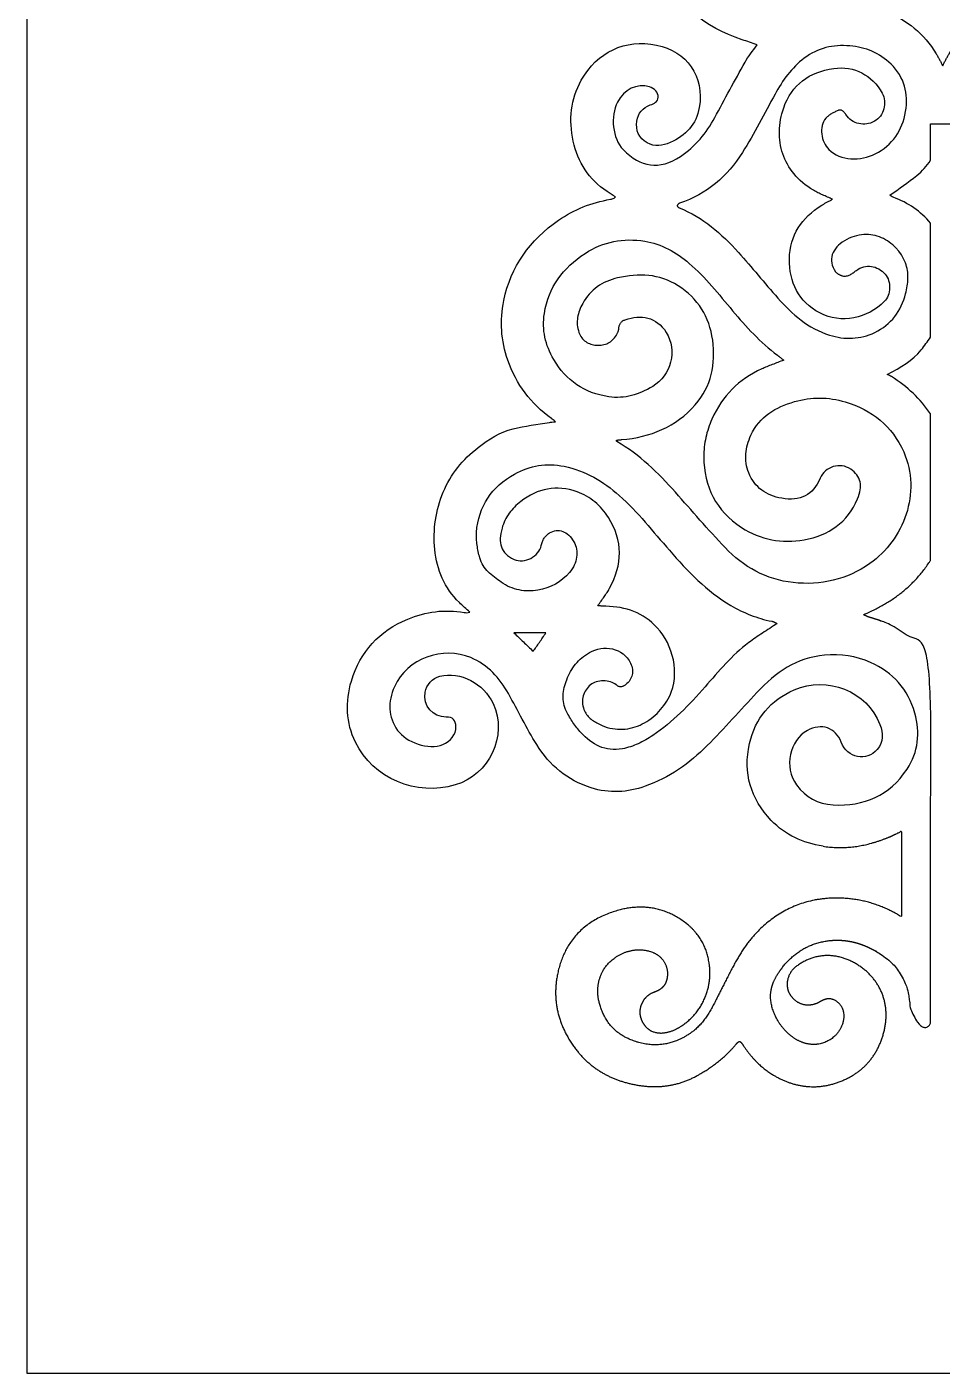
# Model space of a CAD drawing. Extents: x 4529 to 5179, y 20408 to 20828.
# Drawn here: x 4528.8 to 4695.1, y 20408 to 20652.6 of the extents above; entities that cross this region are included whole.
import ezdxf

# ---------------------------------------------------------------- set-up
doc = ezdxf.new("R2010")
doc.units = 0
doc.header["$LTSCALE"] = 20000
doc.header["$MEASUREMENT"] = 0
doc.linetypes.add('CENTER', pattern=[2, 1.25, -0.25, 0.25, -0.25])
doc.layers.add('1', color=1, linetype='CENTER')
doc.layers.add('3', color=3, linetype='CONTINUOUS')

msp = doc.modelspace()

# ---------------------------------------------------------------- linework, layer by layer
at = {"layer": '1'}
msp.add_lwpolyline([(4528.84, 20407.98), (5178.84, 20407.98), (5178.84, 20827.98), (4528.84, 20827.98)], close=True, dxfattribs=at)
for points, knots in [([(4695.2, 20645.56), (4694.83, 20646.32), (4694.44, 20647.05), (4694.02, 20647.74), (4691.8, 20651.38), (4688.73, 20654.02), (4684.69, 20655.45), (4682.35, 20656.28), (4680.59, 20657.68), (4679.7, 20660.05), (4679.49, 20660.61), (4679.44, 20661.23), (4679.32, 20661.82), (4679.41, 20665.38), (4682.6, 20667.99), (4686.05, 20667.28), (4687.72, 20666.93), (4688.98, 20665.29), (4688.75, 20663.83), (4688.65, 20663.18), (4688.26, 20662.85), (4687.72, 20662.53), (4684.9, 20660.86), (4684.89, 20657.21), (4687.72, 20655.69), (4689.11, 20654.95), (4690.58, 20655.19), (4691.86, 20656.04), (4692.77, 20656.64), (4693.6, 20657.38), (4694.38, 20658.15), (4694.64, 20658.41), (4694.9, 20658.67), (4695.15, 20658.93), (4695.17, 20658.95), (4695.18, 20658.96), (4695.2, 20658.98), (4695.21, 20658.96), (4695.22, 20658.95), (4695.24, 20658.93), (4695.49, 20658.67), (4695.75, 20658.41), (4696.01, 20658.15), (4696.79, 20657.38), (4697.62, 20656.64), (4698.53, 20656.04), (4699.81, 20655.19), (4701.28, 20654.95), (4702.67, 20655.69), (4705.5, 20657.21), (4705.49, 20660.86), (4702.67, 20662.53), (4702.13, 20662.85), (4701.74, 20663.18), (4701.64, 20663.83), (4701.41, 20665.29), (4702.67, 20666.93), (4704.34, 20667.28), (4707.79, 20667.99), (4710.98, 20665.38), (4711.07, 20661.82), (4710.95, 20661.23), (4710.9, 20660.61), (4710.69, 20660.05), (4709.8, 20657.68), (4708.04, 20656.28), (4705.7, 20655.45), (4701.66, 20654.02), (4698.59, 20651.38), (4696.37, 20647.74), (4695.95, 20647.05), (4695.56, 20646.32), (4695.2, 20645.56)], [0, 0, 0, 0, 0.189283, 0.189283, 0.189283, 1.189283, 1.189283, 1.189283, 2.189283, 2.189283, 2.189283, 3.189283, 3.189283, 3.189283, 4.189283, 4.189283, 4.189283, 5.189283, 5.189283, 5.189283, 6.189283, 6.189283, 6.189283, 7.189283, 7.189283, 7.189283, 8.189283, 8.189283, 8.189283, 9.189283, 9.189283, 9.189283, 9.525833, 9.525833, 9.525833, 9.544891, 9.544891, 9.544891, 9.56395, 9.56395, 9.56395, 9.900499, 9.900499, 9.900499, 10.900499, 10.900499, 10.900499, 11.900499, 11.900499, 11.900499, 12.900499, 12.900499, 12.900499, 13.900499, 13.900499, 13.900499, 14.900499, 14.900499, 14.900499, 15.900499, 15.900499, 15.900499, 16.900499, 16.900499, 16.900499, 17.900499, 17.900499, 17.900499, 18.900499, 18.900499, 18.900499, 19.089782, 19.089782, 19.089782, 19.089782]), ([(4684.58, 20602.7), (4685.83, 20603.95), (4685.87, 20606.39), (4684.76, 20607.68), (4683.36, 20609.3), (4681.2, 20609.61), (4679.52, 20608.38), (4678.76, 20607.83), (4678.04, 20607.16), (4677.02, 20607.39), (4676.56, 20607.5), (4676.03, 20607.77), (4675.75, 20608.14), (4674.17, 20610.19), (4675.2, 20612.5), (4677.33, 20613.75), (4682.11, 20616.56), (4686.85, 20613.78), (4688.43, 20609.76), (4689.13, 20607.96), (4688.93, 20605.99), (4688.46, 20604.15), (4687.65, 20601.01), (4685.85, 20598.53), (4682.86, 20597.1), (4680.2, 20595.83), (4677.43, 20595.75), (4674.63, 20596.63), (4670.76, 20597.84), (4667.88, 20600.43), (4665.26, 20603.34), (4662.81, 20606.07), (4660.55, 20608.95), (4658.09, 20611.65), (4655.02, 20615.03), (4651.64, 20618.02), (4647.33, 20619.76), (4647.17, 20619.82), (4646.93, 20620.08), (4646.96, 20620.14), (4647.04, 20620.32), (4647.21, 20620.53), (4647.4, 20620.59), (4652.38, 20622.21), (4656.08, 20625.5), (4658.82, 20629.81), (4660.99, 20633.22), (4662.76, 20636.9), (4664.74, 20640.43), (4666.13, 20642.9), (4667.74, 20645.19), (4670.03, 20646.94), (4672.5, 20648.83), (4675.31, 20649.44), (4678.32, 20649.18), (4681.17, 20648.95), (4683.72, 20647.92), (4685.81, 20645.87), (4688.26, 20643.47), (4689.02, 20640.5), (4688.46, 20637.24), (4687.87, 20633.84), (4686.09, 20631.13), (4682.93, 20629.55), (4680.29, 20628.23), (4676.64, 20628.26), (4674.52, 20630.36), (4673.08, 20631.79), (4672.71, 20634.49), (4673.97, 20636.03), (4674.51, 20636.67), (4675.39, 20637.09), (4676.18, 20637.45), (4676.81, 20637.73), (4677.24, 20637.24), (4677.59, 20636.72), (4678.76, 20634.97), (4680.98, 20634.46), (4682.81, 20635.48), (4684.5, 20636.42), (4685.15, 20638.84), (4684.2, 20640.59), (4682.39, 20643.89), (4679.15, 20645.58), (4675.4, 20645.08), (4670.97, 20644.49), (4667.73, 20642.08), (4666.31, 20637.93), (4664.36, 20632.24), (4666, 20626.33), (4671.72, 20622.94), (4672.78, 20622.31), (4673.96, 20621.88), (4675.19, 20621.31), (4674.48, 20620.92), (4673.84, 20620.61), (4673.23, 20620.23), (4669.59, 20617.99), (4667.41, 20614.77), (4667.35, 20610.46), (4667.3, 20606.22), (4669, 20602.7), (4672.86, 20600.66), (4676.78, 20598.59), (4681.56, 20599.68), (4684.58, 20602.7)], [0, 0, 0, 0, 1, 1, 1, 2, 2, 2, 3, 3, 3, 4, 4, 4, 5, 5, 5, 6, 6, 6, 7, 7, 7, 8, 8, 8, 9, 9, 9, 10, 10, 10, 11, 11, 11, 12, 12, 12, 13, 13, 13, 14, 14, 14, 15, 15, 15, 16, 16, 16, 17, 17, 17, 18, 18, 18, 19, 19, 19, 20, 20, 20, 21, 21, 21, 22, 22, 22, 23, 23, 23, 24, 24, 24, 25, 25, 25, 26, 26, 26, 27, 27, 27, 28, 28, 28, 29, 29, 29, 30, 30, 30, 31, 31, 31, 32, 32, 32, 33, 33, 33, 34, 34, 34, 35, 35, 35, 35]), ([(4668.03, 20551.64), (4673.07, 20551.09), (4677.76, 20552.18), (4681.99, 20555.12), (4688.08, 20559.37), (4691.4, 20568), (4688.11, 20575.4), (4686.02, 20580.1), (4682.35, 20583.02), (4677.49, 20584.48), (4674.44, 20585.4), (4671.35, 20585.41), (4668.28, 20584.53), (4664.84, 20583.55), (4661.92, 20581.86), (4660.36, 20578.42), (4659.35, 20576.19), (4659.03, 20573.9), (4659.97, 20571.58), (4661.06, 20568.92), (4663.14, 20567.47), (4665.95, 20566.96), (4669.28, 20566.35), (4671.66, 20567.56), (4672.93, 20570.6), (4673.82, 20572.72), (4676.58, 20573.56), (4678.48, 20572.26), (4680.34, 20570.99), (4680.73, 20569.18), (4679.74, 20566.87), (4677.9, 20562.59), (4674.5, 20560.18), (4670.02, 20559.42), (4666.01, 20558.74), (4662.13, 20559.38), (4658.65, 20561.66), (4654.02, 20564.69), (4651.83, 20569.07), (4651.8, 20574.52), (4651.78, 20576.88), (4652.31, 20579.16), (4653.28, 20581.36), (4655.15, 20585.56), (4658.15, 20588.59), (4662.32, 20590.47), (4663.57, 20591.03), (4664.87, 20591.5), (4666.31, 20592.07), (4665.87, 20592.42), (4665.52, 20592.7), (4665.17, 20592.97), (4662.07, 20595.29), (4659.5, 20598.13), (4657.03, 20601.06), (4654.52, 20604.03), (4652.14, 20607.12), (4649.16, 20609.66), (4646.79, 20611.68), (4644.13, 20613.18), (4641.06, 20613.69), (4637.21, 20614.31), (4633.54, 20613.64), (4630.22, 20611.46), (4626.24, 20608.86), (4623.58, 20605.36), (4622.83, 20600.57), (4622.37, 20597.59), (4623.02, 20594.79), (4624.53, 20592.2), (4626.77, 20588.33), (4630.13, 20586.08), (4634.53, 20585.41), (4637.42, 20584.98), (4640.05, 20585.81), (4642.51, 20587.28), (4645.85, 20589.28), (4647.02, 20593.86), (4644.98, 20597.12), (4643.2, 20599.95), (4640.38, 20600.45), (4637.5, 20599.41), (4636.84, 20599.18), (4636.42, 20598.71), (4636.38, 20597.91), (4636.36, 20597.47), (4636.14, 20597.01), (4635.91, 20596.62), (4635.11, 20595.25), (4633.85, 20594.67), (4632.31, 20594.79), (4630.81, 20594.9), (4629.65, 20595.63), (4629.12, 20597.1), (4628.45, 20598.96), (4628.89, 20600.74), (4629.8, 20602.37), (4631.18, 20604.87), (4633.38, 20606.38), (4636.13, 20607.02), (4639.96, 20607.9), (4643.72, 20607.78), (4647.13, 20605.59), (4650.73, 20603.29), (4652.83, 20599.95), (4653.41, 20595.71), (4654.01, 20591.36), (4653.16, 20587.34), (4650.25, 20583.97), (4646.74, 20579.91), (4642.1, 20578.08), (4636.84, 20577.62), (4636.54, 20577.6), (4636.24, 20577.56), (4635.91, 20577.52), (4635.98, 20577.36), (4635.98, 20577.28), (4636.02, 20577.26), (4640.18, 20574.91), (4643.49, 20571.58), (4646.63, 20568.06), (4649.63, 20564.7), (4652.56, 20561.28), (4655.66, 20558.02), (4659.02, 20554.49), (4663.12, 20552.17), (4668.03, 20551.64)], [0, 0, 0, 0, 1, 1, 1, 2, 2, 2, 3, 3, 3, 4, 4, 4, 5, 5, 5, 6, 6, 6, 7, 7, 7, 8, 8, 8, 9, 9, 9, 10, 10, 10, 11, 11, 11, 12, 12, 12, 13, 13, 13, 14, 14, 14, 15, 15, 15, 16, 16, 16, 17, 17, 17, 18, 18, 18, 19, 19, 19, 20, 20, 20, 21, 21, 21, 22, 22, 22, 23, 23, 23, 24, 24, 24, 25, 25, 25, 26, 26, 26, 27, 27, 27, 28, 28, 28, 29, 29, 29, 30, 30, 30, 31, 31, 31, 32, 32, 32, 33, 33, 33, 34, 34, 34, 35, 35, 35, 36, 36, 36, 37, 37, 37, 38, 38, 38, 39, 39, 39, 40, 40, 40, 41, 41, 41, 42, 42, 42, 42]), ([(4632.84, 20525.89), (4631.63, 20526.5), (4630.51, 20527.25), (4630.02, 20528.59), (4629.4, 20530.25), (4629.94, 20532.04), (4631.23, 20533.08), (4632.3, 20533.95), (4634.8, 20534.07), (4635.88, 20533.06), (4636.44, 20532.54), (4637.03, 20532.63), (4637.61, 20533.09), (4638.87, 20534.07), (4639.17, 20535.55), (4638.5, 20536.99), (4637.17, 20539.85), (4633.55, 20540.39), (4631.01, 20538.92), (4629.05, 20537.78), (4627.69, 20536.09), (4626.9, 20533.99), (4626.2, 20532.11), (4625.88, 20530.1), (4626.84, 20528.23), (4627.55, 20526.85), (4628.44, 20525.52), (4629.48, 20524.38), (4631.47, 20522.2), (4633.92, 20520.87), (4637, 20521.44), (4639.01, 20521.82), (4640.84, 20522.72), (4642.54, 20523.87), (4646.17, 20526.3), (4649.17, 20529.42), (4652.02, 20532.69), (4654.5, 20535.53), (4656.93, 20538.44), (4659.95, 20540.73), (4661.56, 20541.95), (4663.3, 20542.99), (4665.11, 20544.2), (4664.77, 20544.35), (4664.47, 20544.55), (4664.14, 20544.62), (4661.49, 20545.13), (4659.02, 20546.13), (4656.71, 20547.48), (4652.31, 20550.05), (4648.87, 20553.72), (4645.55, 20557.51), (4642.59, 20560.89), (4639.85, 20564.47), (4636.45, 20567.46), (4633.52, 20570.03), (4630.31, 20572), (4626.42, 20572.78), (4623.22, 20573.42), (4620.22, 20572.93), (4617.42, 20571.37), (4613.28, 20569.07), (4610.85, 20565.52), (4610.5, 20560.76), (4610.39, 20559.24), (4610.71, 20557.63), (4611.1, 20556.14), (4611.64, 20554.09), (4613.32, 20552.88), (4614.98, 20551.72), (4619.06, 20548.86), (4624.54, 20550.06), (4627.41, 20553.47), (4628.86, 20555.19), (4629.13, 20557.37), (4628.18, 20559.06), (4627.1, 20560.98), (4625.35, 20561.62), (4623.77, 20560.66), (4622.92, 20560.14), (4622.48, 20559.37), (4622.28, 20558.41), (4621.85, 20556.35), (4619.25, 20555.02), (4617.34, 20555.86), (4614.81, 20556.96), (4614.43, 20558.9), (4615.15, 20561.53), (4615.69, 20563.53), (4616.92, 20565.13), (4618.54, 20566.38), (4621.62, 20568.76), (4625.05, 20569.45), (4628.77, 20568.14), (4631.22, 20567.27), (4633.1, 20565.64), (4634.46, 20563.48), (4637.14, 20559.26), (4637.06, 20554.92), (4634.68, 20550.6), (4634.11, 20549.55), (4633.34, 20548.6), (4632.54, 20547.42), (4633.11, 20547.39), (4633.55, 20547.34), (4633.99, 20547.33), (4637.63, 20547.28), (4640.83, 20546.17), (4643.34, 20543.42), (4646.2, 20540.3), (4647.57, 20535.12), (4645.54, 20530.96), (4643.27, 20526.33), (4637.83, 20523.39), (4632.84, 20525.89)], [0, 0, 0, 0, 1, 1, 1, 2, 2, 2, 3, 3, 3, 4, 4, 4, 5, 5, 5, 6, 6, 6, 7, 7, 7, 8, 8, 8, 9, 9, 9, 10, 10, 10, 11, 11, 11, 12, 12, 12, 13, 13, 13, 14, 14, 14, 15, 15, 15, 16, 16, 16, 17, 17, 17, 18, 18, 18, 19, 19, 19, 20, 20, 20, 21, 21, 21, 22, 22, 22, 23, 23, 23, 24, 24, 24, 25, 25, 25, 26, 26, 26, 27, 27, 27, 28, 28, 28, 29, 29, 29, 30, 30, 30, 31, 31, 31, 32, 32, 32, 33, 33, 33, 34, 34, 34, 35, 35, 35, 36, 36, 36, 37, 37, 37, 38, 38, 38, 38]), ([(4623.13, 20542.51), (4622.32, 20541.33), (4621.52, 20540.17), (4620.81, 20539.15), (4619.62, 20540.3), (4618.41, 20541.45), (4617.31, 20542.51), (4619.11, 20542.51), (4621.03, 20542.51), (4623.13, 20542.51)], [0, 0, 0, 0, 1, 1, 1, 2, 2, 2, 3, 3, 3, 3])]:
    msp.add_open_spline(points, degree=3, knots=knots, dxfattribs=at)
at = {"layer": '3'}
for points, knots in [([(4673.46, 20503.73), (4669.83, 20504.32), (4666.6, 20505.72), (4664.05, 20508.42), (4660.33, 20512.38), (4658.9, 20517.01), (4660.11, 20522.37), (4661.16, 20527.01), (4663.91, 20530.29), (4668.24, 20532.16), (4674.21, 20534.74), (4681.47, 20531.94), (4683.8, 20525.83), (4684.39, 20524.27), (4684.51, 20522.68), (4683.31, 20521.3), (4681.36, 20519.07), (4677.84, 20519.71), (4676.77, 20522.62), (4675.78, 20525.32), (4673.11, 20526.15), (4670.61, 20524.76), (4667.41, 20522.99), (4666.29, 20518.12), (4668.65, 20514.86), (4670.32, 20512.57), (4672.54, 20511.4), (4675.29, 20511.24), (4680.94, 20510.93), (4685.53, 20512.96), (4688.72, 20517.72), (4690.82, 20520.86), (4691.1, 20524.36), (4690.12, 20527.94), (4688.93, 20532.26), (4686.15, 20535.3), (4682.1, 20537.13), (4679.46, 20538.33), (4676.65, 20538.68), (4673.75, 20538.43), (4668.64, 20538), (4664.82, 20535.28), (4661.46, 20531.68), (4658.46, 20528.45), (4655.53, 20525.14), (4652.42, 20522.02), (4649.2, 20518.78), (4645.5, 20516.14), (4641.15, 20514.62), (4637.95, 20513.5), (4634.65, 20513.28), (4631.31, 20514.34), (4627, 20515.71), (4623.78, 20518.45), (4621.45, 20522.19), (4619.59, 20525.19), (4618.03, 20528.38), (4616.3, 20531.46), (4614.7, 20534.34), (4612.59, 20536.69), (4609.45, 20538), (4604.47, 20540.07), (4597.86, 20537.97), (4595.6, 20532.7), (4594.41, 20529.93), (4594.39, 20527.29), (4596.18, 20524.79), (4597.72, 20522.62), (4601.77, 20521.16), (4604.4, 20522.21), (4605.78, 20522.77), (4606.8, 20524.03), (4606.77, 20525.43), (4606.75, 20526.61), (4606.19, 20527.25), (4605.01, 20527.21), (4602.54, 20527.12), (4600.77, 20529.31), (4601.18, 20531.71), (4601.4, 20533.03), (4602.51, 20534.3), (4603.84, 20534.63), (4607.58, 20535.57), (4611.83, 20533.29), (4613.52, 20529.67), (4616.28, 20523.77), (4612.75, 20516.69), (4606.66, 20514.87), (4599.58, 20512.75), (4591.7, 20516.05), (4588.51, 20522.62), (4586.79, 20526.19), (4586.66, 20529.95), (4587.78, 20533.75), (4589.38, 20539.14), (4592.9, 20542.86), (4598.02, 20545.01), (4601.29, 20546.38), (4604.74, 20546.82), (4608.28, 20546.21), (4608.58, 20546.16), (4608.89, 20546.14), (4609.27, 20546.27), (4608.64, 20546.85), (4608, 20547.42), (4607.39, 20548.01), (4604.67, 20550.66), (4603.29, 20553.91), (4602.93, 20557.67), (4602.58, 20561.28), (4603.09, 20564.75), (4604.46, 20568.07), (4605.82, 20571.35), (4608.01, 20574.04), (4610.82, 20576.21), (4612.74, 20577.7), (4614.8, 20579), (4617.16, 20579.59), (4619.31, 20580.13), (4621.54, 20580.37), (4623.74, 20580.74), (4624.04, 20580.79), (4624.33, 20580.82), (4624.87, 20580.88), (4624.49, 20581.18), (4624.32, 20581.32), (4624.15, 20581.45), (4620.39, 20584.16), (4617.74, 20587.67), (4616.2, 20592.07), (4614.96, 20595.63), (4614.7, 20599.24), (4615.46, 20602.89), (4616.76, 20609.09), (4620.18, 20613.91), (4625.39, 20617.49), (4628.26, 20619.46), (4631.41, 20620.72), (4634.84, 20621.3), (4635.06, 20621.33), (4635.28, 20621.41), (4635.5, 20621.49), (4635.57, 20621.52), (4635.62, 20621.61), (4635.75, 20621.75), (4635.23, 20622.08), (4634.72, 20622.38), (4634.23, 20622.71), (4630.93, 20624.93), (4628.93, 20628.01), (4628.09, 20631.87), (4627.25, 20635.74), (4627.6, 20639.48), (4629.54, 20642.94), (4632.44, 20648.08), (4637.47, 20650.48), (4643.23, 20649.33), (4648.69, 20648.23), (4651.99, 20643.65), (4650.98, 20637.97), (4650.45, 20634.96), (4648.53, 20632.84), (4645.69, 20631.62), (4644.3, 20631.02), (4642.92, 20630.78), (4641.51, 20631.55), (4639.92, 20632.43), (4639.42, 20633.85), (4639.65, 20635.53), (4639.84, 20636.96), (4640.72, 20637.96), (4642.07, 20638.46), (4642.8, 20638.72), (4643.46, 20638.99), (4643.5, 20639.87), (4643.55, 20640.67), (4642.84, 20641.48), (4641.94, 20641.75), (4639.67, 20642.42), (4637.27, 20641.27), (4636.1, 20638.95), (4634.82, 20636.41), (4635.18, 20632.36), (4637.15, 20630.33), (4640.27, 20627.11), (4643.73, 20626.54), (4647.57, 20629.09), (4650.27, 20630.88), (4652.24, 20633.34), (4653.78, 20636.15), (4655.61, 20639.51), (4657.41, 20642.88), (4659.29, 20646.22), (4659.88, 20647.27), (4660.66, 20648.22), (4661.47, 20649.39), (4660.54, 20649.71), (4659.67, 20650.01), (4658.78, 20650.3), (4651.91, 20652.55), (4646.77, 20656.79), (4643.9, 20663.5), (4642.08, 20667.74), (4641.44, 20672.19), (4642.44, 20676.73), (4643.82, 20682.95), (4647.22, 20687.79), (4652.71, 20691.12), (4656.22, 20693.25), (4660.02, 20694.4), (4664.1, 20694.47), (4665.86, 20694.49), (4667.62, 20694.16), (4669.38, 20693.99), (4671.61, 20693.77), (4673.82, 20693.69), (4676.05, 20694.21), (4679.11, 20694.93), (4681.84, 20696.25), (4684.17, 20698.35), (4687.56, 20701.41), (4689.25, 20705.24), (4689, 20709.82), (4688.76, 20714.24), (4685.93, 20718.58), (4681.31, 20720.45), (4678.63, 20721.54), (4675.89, 20721.89), (4673.12, 20721.24), (4669.39, 20720.37), (4666.33, 20718.43), (4664.58, 20714.83), (4663.04, 20711.64), (4663.89, 20707.68), (4667.23, 20705.95), (4669.4, 20704.82), (4672.81, 20704.87), (4674.55, 20706.95), (4675.16, 20707.67), (4675.41, 20708.44), (4675.32, 20709.35), (4675.19, 20710.69), (4675.47, 20711.89), (4676.5, 20712.85), (4678.58, 20714.79), (4681.93, 20713.86), (4682.71, 20711.12), (4683.81, 20707.24), (4681.96, 20702.42), (4678.15, 20699.92), (4674.3, 20697.38), (4670.16, 20696.84), (4665.75, 20698.29), (4661.63, 20699.66), (4658.75, 20702.35), (4657.17, 20706.35), (4656.26, 20708.68), (4655.95, 20711.11), (4656.33, 20713.63), (4657.26, 20719.7), (4660.85, 20723.79), (4666, 20726.71), (4666.64, 20727.07), (4666.69, 20727.34), (4666.36, 20727.91), (4664.71, 20730.71), (4663.83, 20733.76), (4663.97, 20736.98), (4664.27, 20743.94), (4667.39, 20749.22), (4673.75, 20752.37), (4674.65, 20752.82), (4675.65, 20753.06), (4676.6, 20753.41), (4676.97, 20753.55), (4677.34, 20753.71), (4677.76, 20753.88), (4677, 20754.78), (4676.24, 20755.57), (4675.6, 20756.45), (4674.22, 20758.33), (4673.65, 20760.51), (4673.48, 20762.8), (4673.18, 20766.78), (4674.47, 20770.34), (4676.28, 20773.79), (4678.41, 20777.84), (4680.5, 20781.92), (4682.61, 20785.98), (4684.72, 20790.05), (4686.85, 20794.11), (4688.97, 20798.17), (4690.86, 20801.79), (4692.77, 20805.4), (4694.67, 20809.02), (4694.71, 20809.1), (4694.75, 20809.18), (4694.8, 20809.26), (4694.93, 20809.51), (4695.06, 20809.76), (4695.2, 20810.02), (4695.33, 20809.76), (4695.46, 20809.51), (4695.59, 20809.26), (4695.64, 20809.18), (4695.68, 20809.1), (4695.72, 20809.02), (4697.62, 20805.4), (4699.53, 20801.79), (4701.42, 20798.17)], [0, 0, 0, 0, 1, 1, 1, 2, 2, 2, 3, 3, 3, 4, 4, 4, 5, 5, 5, 6, 6, 6, 7, 7, 7, 8, 8, 8, 9, 9, 9, 10, 10, 10, 11, 11, 11, 12, 12, 12, 13, 13, 13, 14, 14, 14, 15, 15, 15, 16, 16, 16, 17, 17, 17, 18, 18, 18, 19, 19, 19, 20, 20, 20, 21, 21, 21, 22, 22, 22, 23, 23, 23, 24, 24, 24, 25, 25, 25, 26, 26, 26, 27, 27, 27, 28, 28, 28, 29, 29, 29, 30, 30, 30, 31, 31, 31, 32, 32, 32, 33, 33, 33, 34, 34, 34, 35, 35, 35, 36, 36, 36, 37, 37, 37, 38, 38, 38, 39, 39, 39, 40, 40, 40, 41, 41, 41, 42, 42, 42, 43, 43, 43, 44, 44, 44, 45, 45, 45, 46, 46, 46, 47, 47, 47, 48, 48, 48, 49, 49, 49, 50, 50, 50, 51, 51, 51, 52, 52, 52, 53, 53, 53, 54, 54, 54, 55, 55, 55, 56, 56, 56, 57, 57, 57, 58, 58, 58, 59, 59, 59, 60, 60, 60, 61, 61, 61, 62, 62, 62, 63, 63, 63, 64, 64, 64, 65, 65, 65, 66, 66, 66, 67, 67, 67, 68, 68, 68, 69, 69, 69, 70, 70, 70, 71, 71, 71, 72, 72, 72, 73, 73, 73, 74, 74, 74, 75, 75, 75, 76, 76, 76, 77, 77, 77, 78, 78, 78, 79, 79, 79, 80, 80, 80, 81, 81, 81, 82, 82, 82, 83, 83, 83, 84, 84, 84, 85, 85, 85, 86, 86, 86, 87, 87, 87, 88, 88, 88, 89, 89, 89, 90, 90, 90, 91, 91, 91, 92, 92, 92, 93, 93, 93, 94, 94, 94, 95, 95, 95, 96, 96, 96, 97, 97, 97, 98, 98, 98, 98.022183, 98.022183, 98.022183, 98.092064, 98.092064, 98.092064, 98.161945, 98.161945, 98.161945, 98.184128, 98.184128, 98.184128, 99.184128, 99.184128, 99.184128, 99.184128]), ([(4693, 20555.7), (4693, 20564.57), (4693, 20573.44), (4693, 20582.31), (4691.13, 20585.03), (4688.78, 20587.29), (4685.9, 20589.07), (4685.66, 20589.22), (4685.38, 20589.34), (4685.12, 20589.47), (4687.62, 20590.76), (4689.71, 20592.03), (4691.28, 20593.93), (4691.89, 20594.67), (4692.45, 20595.46), (4693, 20596.25), (4693, 20603.15), (4693, 20610.05), (4693, 20616.95), (4691.19, 20619.08), (4688.96, 20620.68), (4686.23, 20621.67), (4685.95, 20621.77), (4685.7, 20621.99), (4685.6, 20622.05), (4687.25, 20623.24), (4688.94, 20624.35), (4690.51, 20625.62), (4691.49, 20626.42), (4692.3, 20627.37), (4693, 20628.4), (4693, 20630.61), (4693, 20632.81), (4693, 20635.02), (4694.46, 20635.02), (4695.93, 20635.02), (4697.4, 20635.02), (4697.4, 20632.81), (4697.4, 20630.61), (4697.4, 20628.4), (4698.09, 20627.37), (4698.9, 20626.42), (4699.89, 20625.62), (4701.45, 20624.35), (4703.14, 20623.24), (4704.79, 20622.05), (4704.69, 20621.99), (4704.45, 20621.77), (4704.16, 20621.67), (4701.43, 20620.68), (4699.2, 20619.08), (4697.4, 20616.95), (4697.4, 20610.05), (4697.4, 20603.15), (4697.4, 20596.25), (4697.94, 20595.46), (4698.5, 20594.67), (4699.11, 20593.93), (4700.68, 20592.03), (4702.77, 20590.76), (4705.27, 20589.47), (4705.01, 20589.34), (4704.73, 20589.22), (4704.49, 20589.07), (4701.61, 20587.29), (4699.26, 20585.03), (4697.4, 20582.31), (4697.4, 20573.44), (4697.4, 20564.57), (4697.4, 20555.7)], [0, 0, 0, 0, 1, 1, 1, 1.772482, 1.772482, 1.772482, 2.772482, 2.772482, 2.772482, 3.772482, 3.772482, 3.772482, 4.285752, 4.285752, 4.285752, 5.285752, 5.285752, 5.285752, 6.055639, 6.055639, 6.055639, 7.055639, 7.055639, 7.055639, 8.055639, 8.055639, 8.055639, 8.602221, 8.602221, 8.602221, 9.602221, 9.602221, 9.602221, 10.602221, 10.602221, 10.602221, 11.602221, 11.602221, 11.602221, 12.148803, 12.148803, 12.148803, 13.148803, 13.148803, 13.148803, 14.148803, 14.148803, 14.148803, 14.91869, 14.91869, 14.91869, 15.91869, 15.91869, 15.91869, 16.431959, 16.431959, 16.431959, 17.431959, 17.431959, 17.431959, 18.431959, 18.431959, 18.431959, 19.204442, 19.204442, 19.204442, 20.204442, 20.204442, 20.204442, 20.204442])]:
    msp.add_open_spline(points, degree=3, knots=knots, dxfattribs=at)
msp.add_rational_spline([(4673.46, 20503.73), (4677.43, 20503.08), (4681.22, 20503.73), (4684.9, 20505.16), (4685.84, 20505.53), (4686.75, 20505.98), (4687.7, 20506.45), (4687.7, 20501.27), (4687.7, 20496.08), (4687.7, 20490.89), (4684.68, 20492.78), (4681.4, 20493.92), (4677.87, 20494.22), (4671.46, 20494.76), (4665.93, 20492.72), (4661.42, 20488.05), (4658.6, 20485.14), (4656.93, 20481.52), (4655.12, 20477.98), (4653.79, 20475.39), (4652.4, 20472.12), (4650.06, 20470.27), (4646.51, 20467.46), (4642.59, 20466.89), (4638.43, 20468.6), (4635.55, 20469.78), (4633.71, 20472.04), (4632.88, 20475.02), (4632.31, 20477.06), (4632.42, 20479.1), (4633.45, 20481.03), (4634.92, 20483.8), (4638.92, 20485.87), (4642.52, 20484.45), (4644.05, 20483.84), (4645.18, 20482.37), (4645.2, 20480.64), (4645.21, 20478.88), (4644.45, 20477.75), (4642.81, 20477.21), (4640.78, 20476.53), (4639.96, 20474.43), (4640.22, 20473.05), (4640.64, 20470.9), (4642.23, 20469.65), (4644.3, 20469.79), (4645.86, 20469.9), (4647.21, 20470.61), (4648.41, 20471.53), (4651.95, 20474.21), (4653.34, 20478.59), (4652.81, 20482.19), (4652.47, 20485), (4651.24, 20487.49), (4649.03, 20489.35), (4645.31, 20492.5), (4640.93, 20493.34), (4636.35, 20492.1), (4630.66, 20490.56), (4626.73, 20486.96), (4625.35, 20481.04), (4624.2, 20476.15), (4625.19, 20471.63), (4628.04, 20467.54), (4630.6, 20463.85), (4634.13, 20461.57), (4638.51, 20460.56), (4642.88, 20459.54), (4647.1, 20459.94), (4651.15, 20462.35), (4653.64, 20463.81), (4655.77, 20465.49), (4657.55, 20467.61), (4658.27, 20468.46), (4658.35, 20468.44), (4658.95, 20467.54), (4660.45, 20465.29), (4662.29, 20463.37), (4664.65, 20462.01), (4668.51, 20459.79), (4672.57, 20459.37), (4676.72, 20461.02), (4680.94, 20462.71), (4683.55, 20465.85), (4684.6, 20470.31), (4685.64, 20474.71), (4684.15, 20478.97), (4680.52, 20481.65), (4676.57, 20484.57), (4671.99, 20484.59), (4668.37, 20481.7), (4667.02, 20480.62), (4666.53, 20478.48), (4667.31, 20477.05), (4668.5, 20474.87), (4670.92, 20474.27), (4673.04, 20475.58), (4673.5, 20475.86), (4674.11, 20476.08), (4674.63, 20476.05), (4675.97, 20475.97), (4677.12, 20474.63), (4677.21, 20473.29), (4677.46, 20469.68), (4673.82, 20466.85), (4670.15, 20467.93), (4666.76, 20468.92), (4663.96, 20472.87), (4663.93, 20476.4), (4663.92, 20478.21), (4664.65, 20479.7), (4665.66, 20481.14), (4667.71, 20484.04), (4670.45, 20485.89), (4673.93, 20486.47), (4676.93, 20486.98), (4679.82, 20486.38), (4682.52, 20484.95), (4685.58, 20483.33), (4687.85, 20481.02), (4688.8, 20477.63), (4689.14, 20476.41), (4689.12, 20475.09), (4689.47, 20473.87), (4689.79, 20472.72), (4690.47, 20471.74), (4691.36, 20471.02), (4691.67, 20470.77), (4692.07, 20470.72), (4692.43, 20470.89), (4692.78, 20471.07), (4693, 20471.4), (4693, 20471.8), (4693, 20494.01), (4693, 20516.22), (4693, 20538.44), (4690.64, 20541.13), (4687.75, 20543.17), (4684.36, 20544.53), (4683.44, 20544.9), (4682.49, 20545.15), (4681.55, 20545.46), (4681.34, 20545.53), (4681.15, 20545.64), (4680.78, 20545.81), (4685.91, 20547.94), (4689.98, 20551.03), (4692.89, 20555.54), (4692.93, 20555.59), (4692.96, 20555.64), (4693, 20555.7)], [1, 1, 1, 1, 1, 1, 1, 1, 1, 1, 1, 1, 1, 1, 1, 1, 1, 1, 1, 1, 1, 1, 1, 1, 1, 1, 1, 1, 1, 1, 1, 1, 1, 1, 1, 1, 1, 1, 1, 1, 1, 1, 1, 1, 1, 1, 1, 1, 1, 1, 1, 1, 1, 1, 1, 1, 1, 1, 1, 1, 1, 1, 1, 1, 1, 1, 1, 1, 1, 1, 1, 1, 1, 1, 1, 1, 1, 1, 1, 1, 1, 1, 1, 1, 1, 1, 1, 1, 1, 1, 1, 1, 1, 1, 1, 1, 1, 1, 1, 1, 1, 1, 1, 1, 1, 1, 1, 1, 1, 1, 1, 1, 1, 1, 1, 1, 1, 1, 1, 1, 1, 1, 1, 1, 1, 1, 1, 0.8970568792, 0.8970568792, 1, 0.8970568792, 0.8970568792, 1, 1, 1, 1, 1, 1, 1, 1, 1, 1, 1, 1, 1, 1, 1, 1, 1, 1, 1], degree=3, knots=[0, 0, 0, 0, 1, 1, 1, 1.687479, 1.687479, 1.687479, 2.687479, 2.687479, 2.687479, 3.618105, 3.618105, 3.618105, 4.618105, 4.618105, 4.618105, 5.618105, 5.618105, 5.618105, 6.618105, 6.618105, 6.618105, 7.618105, 7.618105, 7.618105, 8.618105, 8.618105, 8.618105, 9.618105, 9.618105, 9.618105, 10.618105, 10.618105, 10.618105, 11.618105, 11.618105, 11.618105, 12.618105, 12.618105, 12.618105, 13.618105, 13.618105, 13.618105, 14.618105, 14.618105, 14.618105, 15.618105, 15.618105, 15.618105, 16.618105, 16.618105, 16.618105, 17.618105, 17.618105, 17.618105, 18.618105, 18.618105, 18.618105, 19.618105, 19.618105, 19.618105, 20.618105, 20.618105, 20.618105, 21.618105, 21.618105, 21.618105, 22.618105, 22.618105, 22.618105, 23.618105, 23.618105, 23.618105, 24.618105, 24.618105, 24.618105, 25.618105, 25.618105, 25.618105, 26.618105, 26.618105, 26.618105, 27.618105, 27.618105, 27.618105, 28.618105, 28.618105, 28.618105, 29.618105, 29.618105, 29.618105, 30.618105, 30.618105, 30.618105, 31.618105, 31.618105, 31.618105, 32.618105, 32.618105, 32.618105, 33.618105, 33.618105, 33.618105, 34.618105, 34.618105, 34.618105, 35.618105, 35.618105, 35.618105, 36.618105, 36.618105, 36.618105, 37.618105, 37.618105, 37.618105, 38.618105, 38.618105, 38.618105, 39.618105, 39.618105, 39.618105, 40.618105, 40.618105, 40.618105, 40.929527, 40.929527, 40.929527, 42.055798, 42.055798, 42.055798, 43.18207, 43.18207, 43.18207, 44.18207, 44.18207, 44.18207, 45.012665, 45.012665, 45.012665, 46.012665, 46.012665, 46.012665, 47.012665, 47.012665, 47.012665, 48.012665, 48.012665, 48.012665, 48.07152, 48.07152, 48.07152, 48.07152], dxfattribs=at)

doc.saveas('drawing.dxf')
